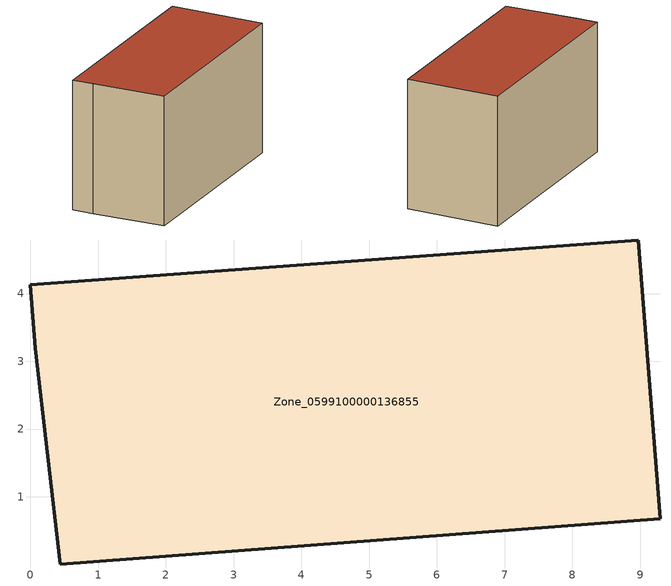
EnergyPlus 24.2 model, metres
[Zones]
Zone_0599100000136855
 floor ground (C_G): 0.07,3.19 0,4.13 8.97,4.79 9.29,0.68 0.44,0.01 z0
 wall outside (C_F): 9.29,0.68 8.97,4.79 0,4.13 0.07,3.19 0.44,0.01 9.29,0.68 z0:5.74
 roof outside (C_R): 0.07,3.19 0.44,0.01 9.29,0.68 8.97,4.79 0,4.13 z5.74
[BUILDING]
Pand.0599100000136855: North Axis=0; Terrain=City; Loads Convergence Tolerance Value=0.04; Temperature Convergence Tolerance Value=0.4; Solar Distribution=FullExterior; Maximum Number of Warmup Days=25; Minimum Number of Warmup Days=1
[Site:Location]
Rotterdam.The.Hague.AP_ZH_NLD Design_Conditions: Latitude=51.96; Longitude=4.45; Time Zone=1; Elevation=-4.5
[SITE:GROUNDTEMPERATURE:BUILDINGSURFACE]
18, 18, 18, 18, 18, 18, 18, 18, 18, 18, 18, 18
[MATERIAL] Thermal Absorptance=0.9; Solar Absorptance=0.7; Visible Absorptance=0.7
Name | Roughness | Thickness | Conductivity | Density | Specific Heat
G.TC.1946-1964 | MediumSmooth | 0.15 | 1 | 540 | 1210
F.TC.1946-1964 | Rough | 0.3 | 0.857143 | 1920 | 840
R.TC.1946-1964 | MediumRough | 0.2 | 0.235294 | 1500 | 1000
[CONSTRUCTION]
C_G: G.TC.1946-1964
C_F: F.TC.1946-1964
C_R: R.TC.1946-1964
[ZONE]
Zone_0599100000136855: Type=1; Multiplier=1; Ceiling Height=Autocalculate; Volume=Autocalculate; Floor Area=autocalculate; Part of Total Floor Area=Yes
[ZONEINFILTRATION:DESIGNFLOWRATE]
Infil_Zone_0599100000136855: Zone or ZoneList or Space or SpaceList=Zone_0599100000136855; Schedule=AlwaysOn; Design Flow Rate Calculation Method=Flow/Area; Flow Rate per Floor Area=0.003; Constant Term Coefficient=1; Temperature Term Coefficient=0; Velocity Term Coefficient=0; Velocity Squared Term Coefficient=0
[HVACTEMPLATE:ZONE:IDEALLOADSAIRSYSTEM]
Zone_0599100000136855: Maximum Heating Supply Air Temperature=50; Minimum Cooling Supply Air Temperature=13; Maximum Heating Supply Air Humidity Ratio=0.0156; Minimum Cooling Supply Air Humidity Ratio=0.0077; Heating Limit=NoLimit; Cooling Limit=NoLimit; Dehumidification Control Type=ConstantSensibleHeatRatio; Cooling Sensible Heat Ratio=0.7; Dehumidification Setpoint=60; Humidification Control Type=None; Humidification Setpoint=30; Outdoor Air Method=None; Outdoor Air Flow Rate per Person=0.00944; Outdoor Air Flow Rate per Zone Floor Area=0; Outdoor Air Flow Rate per Zone=0; Demand Controlled Ventilation Type=None; Outdoor Air Economizer Type=NoEconomizer; Heat Recovery Type=None; Sensible Heat Recovery Effectiveness=0.7; Latent Heat Recovery Effectiveness=0.65
[ZONECONTROL:THERMOSTAT]
ThermostatControl_Zone_0599100000136855: Zone or ZoneList=Zone_0599100000136855; Control Type Schedule=DualSetpointControlType; Control 1=Thermostat_Zone_0599100000136855; Temperature Difference Between Cutout And Setpoint=0
[THERMOSTATSETPOINT:DUALSETPOINT]
Thermostat_Zone_0599100000136855: Heating Setpoint Temperature Schedule=HeatingSetpoint_Zone_0599100000136855; Cooling Setpoint Temperature Schedule=CoolingSetpoint_Zone_0599100000136855
[SCHEDULE:COMPACT]
HeatingSetpoint_Zone_0599100000136855: Through: 12/31, For: AllDays, Until: 24:00, 21
CoolingSetpoint_Zone_0599100000136855: Through: 12/31, For: AllDays, Until: 24:00, 24
DualSetpointControlType: Through: 12/31, For: AllDays, Until: 24:00, 4
AlwaysOn: Through: 12/31, For: AllDays, Until: 24:00, 1
